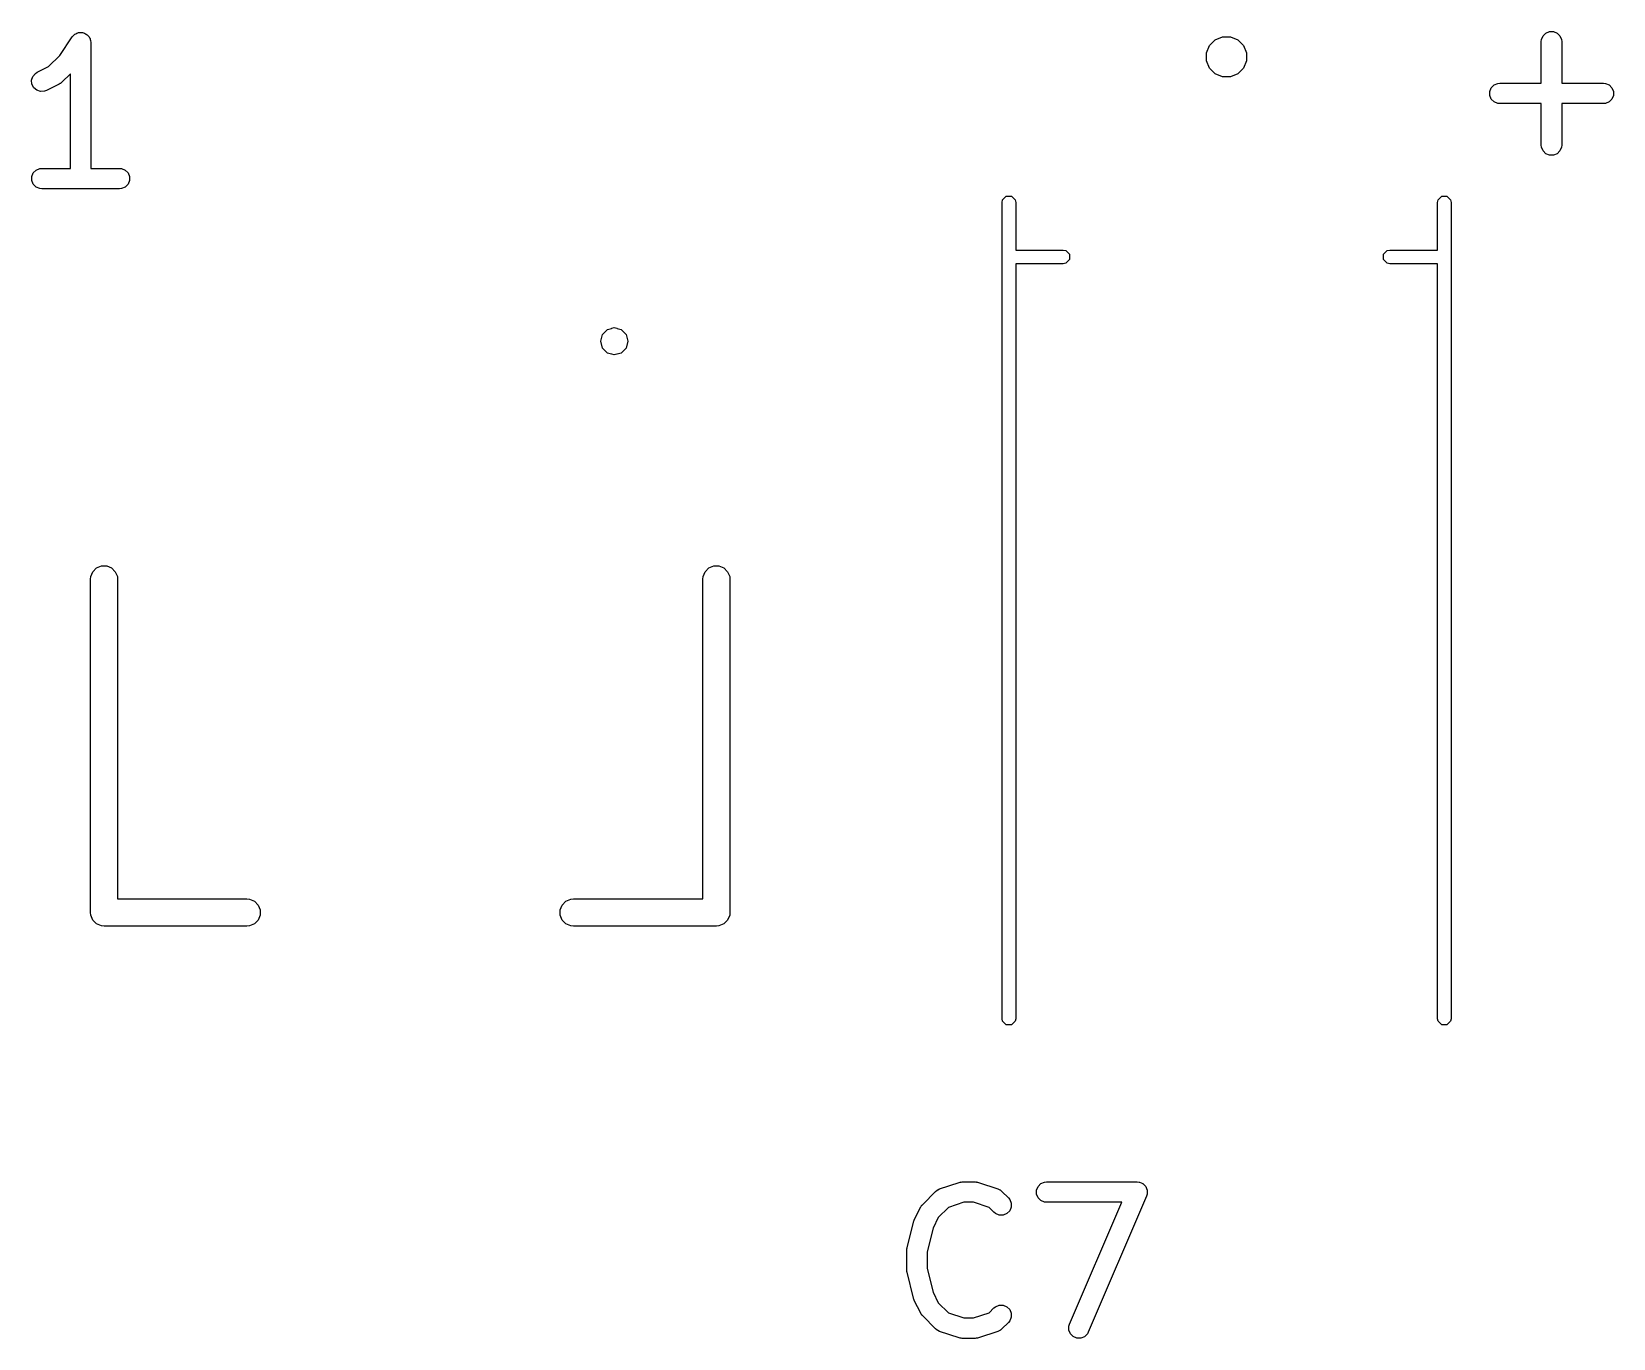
# Model space of a CAD drawing. Header units: inches. Extents: x 1.31 to 5.24, y -7.02 to -1.13.
# Drawn here: x 2.1409 to 2.5985, y -3.5437 to -3.1655 of the extents above; entities that cross this region are included whole.
import ezdxf

# ---------------------------------------------------------------- set-up
doc = ezdxf.new("R2010")
doc.units = ezdxf.units.IN
doc.header["$MEASUREMENT"] = 0
doc.layers.add('F.Silkscreen', color=41, linetype='CONTINUOUS', true_color=0xf2eda1)

msp = doc.modelspace()

# ---------------------------------------------------------------- linework, layer by layer
at = {"layer": 'F.Silkscreen', "linetype": 'CONTINUOUS'}
for p, q in [((2.15259, -3.16705), (2.15295, -3.16661)), ((2.15295, -3.16661), (2.1532, -3.16645)), ((2.1532, -3.16645), (2.1534, -3.16624)), ((2.1534, -3.16624), (2.15367, -3.16613)), ((2.15367, -3.16613), (2.15391, -3.16597)), ((2.15391, -3.16597), (2.1542, -3.16591)), ((2.1542, -3.16591), (2.15447, -3.1658)), ((2.15447, -3.1658), (2.15476, -3.1658)), ((2.15476, -3.1658), (2.15504, -3.16574)), ((2.15504, -3.16574), (2.15533, -3.1658)), ((2.15533, -3.1658), (2.15562, -3.1658)), ((2.15562, -3.1658), (2.15589, -3.16591)), ((2.15589, -3.16591), (2.15617, -3.16596)), ((2.15617, -3.16596), (2.15641, -3.16613)), ((2.15641, -3.16613), (2.15668, -3.16624)), ((2.15668, -3.16624), (2.15689, -3.16644)), ((2.15689, -3.16644), (2.15713, -3.1666)), ((2.15713, -3.1666), (2.15729, -3.16685)), ((2.15729, -3.16685), (2.1575, -3.16705)), ((2.57772, -3.16785), (2.57816, -3.16678)), ((2.57816, -3.16678), (2.57898, -3.16597)), ((2.57898, -3.16597), (2.58004, -3.16553)), ((2.58004, -3.16553), (2.5812, -3.16553)), ((2.5812, -3.16553), (2.58226, -3.16597)), ((2.58226, -3.16597), (2.58307, -3.16678)), ((2.58307, -3.16678), (2.58352, -3.16785)), ((2.149, -3.17244), (2.15259, -3.16706)), ((2.15259, -3.16706), (2.15259, -3.16705)), ((2.15259, -3.16705), (2.15259, -3.16705)), ((2.15259, -3.16705), (2.15259, -3.16705)), ((2.1575, -3.16705), (2.15761, -3.16732)), ((2.15761, -3.16732), (2.15777, -3.16756)), ((2.15777, -3.16756), (2.15783, -3.16785)), ((2.15783, -3.16785), (2.15794, -3.16812)), ((2.15794, -3.16812), (2.158, -3.16869)), ((2.158, -3.16869), (2.158, -3.16869)), ((2.158, -3.16869), (2.158, -3.16869)), ((2.158, -3.16869), (2.158, -3.16869)), ((2.158, -3.16869), (2.158, -3.20511)), ((2.48082, -3.17168), (2.4817, -3.16955)), ((2.4817, -3.16955), (2.48333, -3.16792)), ((2.48333, -3.16792), (2.48546, -3.16704)), ((2.48546, -3.16704), (2.48777, -3.16704)), ((2.48777, -3.16704), (2.4899, -3.16792)), ((2.4899, -3.16792), (2.49152, -3.16955)), ((2.49152, -3.16955), (2.49241, -3.17168)), ((2.57767, -3.16842), (2.57772, -3.16785)), ((2.57767, -3.18047), (2.57767, -3.16842)), ((2.58352, -3.16785), (2.58357, -3.16842)), ((2.58357, -3.16842), (2.58357, -3.18047)), ((2.14247, -3.1773), (2.14579, -3.17564)), ((2.14579, -3.17564), (2.149, -3.17244)), ((2.48082, -3.17399), (2.48082, -3.17168)), ((2.4817, -3.17612), (2.48082, -3.17399)), ((2.49241, -3.17399), (2.49152, -3.17612)), ((2.49241, -3.17168), (2.49241, -3.17399)), ((2.14086, -3.17957), (2.14123, -3.17848)), ((2.14095, -3.18072), (2.14086, -3.17957)), ((2.14123, -3.17848), (2.14198, -3.17761)), ((2.14198, -3.17761), (2.14247, -3.1773)), ((2.14911, -3.18055), (2.14886, -3.18071)), ((2.14918, -3.18052), (2.14911, -3.18055)), ((2.14927, -3.18046), (2.14918, -3.18052)), ((2.14935, -3.1804), (2.14927, -3.18046)), ((2.14941, -3.18034), (2.14935, -3.1804)), ((2.14963, -3.18016), (2.14941, -3.18034)), ((2.15209, -3.1777), (2.14963, -3.18016)), ((2.15209, -3.20511), (2.15209, -3.1777)), ((2.48333, -3.17774), (2.4817, -3.17612)), ((2.48546, -3.17863), (2.48333, -3.17774)), ((2.48777, -3.17863), (2.48546, -3.17863)), ((2.4899, -3.17774), (2.48777, -3.17863)), ((2.49152, -3.17612), (2.4899, -3.17774)), ((2.56398, -3.18096), (2.56505, -3.18052)), ((2.56505, -3.18052), (2.56562, -3.18047)), ((2.56562, -3.18047), (2.57767, -3.18047)), ((2.58357, -3.18047), (2.59562, -3.18047)), ((2.59562, -3.18047), (2.59619, -3.18052)), ((2.59619, -3.18052), (2.59726, -3.18096)), ((2.14146, -3.18175), (2.14095, -3.18072)), ((2.14233, -3.18251), (2.14146, -3.18175)), ((2.14343, -3.18287), (2.14233, -3.18251)), ((2.14457, -3.18279), (2.14343, -3.18287)), ((2.14512, -3.18258), (2.14457, -3.18279)), ((2.14886, -3.18071), (2.14512, -3.18258)), ((2.56273, -3.18284), (2.56317, -3.18178)), ((2.56273, -3.184), (2.56273, -3.18284)), ((2.56317, -3.18506), (2.56273, -3.184)), ((2.56317, -3.18178), (2.56398, -3.18096)), ((2.56398, -3.18588), (2.56317, -3.18506)), ((2.59726, -3.18096), (2.59807, -3.18178)), ((2.59807, -3.18506), (2.59726, -3.18588)), ((2.59807, -3.18178), (2.59851, -3.18284)), ((2.59851, -3.184), (2.59807, -3.18506)), ((2.59851, -3.18284), (2.59851, -3.184)), ((2.56505, -3.18632), (2.56398, -3.18588)), ((2.56562, -3.18637), (2.56505, -3.18632)), ((2.57767, -3.18637), (2.56562, -3.18637)), ((2.57767, -3.19842), (2.57767, -3.18637)), ((2.59562, -3.18637), (2.58357, -3.18637)), ((2.58357, -3.18637), (2.58357, -3.19842)), ((2.59619, -3.18632), (2.59562, -3.18637)), ((2.59726, -3.18588), (2.59619, -3.18632)), ((2.57772, -3.19899), (2.57767, -3.19842)), ((2.58357, -3.19842), (2.58352, -3.19899)), ((2.57816, -3.20006), (2.57772, -3.19899)), ((2.57898, -3.20087), (2.57816, -3.20006)), ((2.58004, -3.20131), (2.57898, -3.20087)), ((2.5812, -3.20131), (2.58004, -3.20131)), ((2.58226, -3.20087), (2.5812, -3.20131)), ((2.58307, -3.20006), (2.58226, -3.20087)), ((2.58352, -3.19899), (2.58307, -3.20006)), ((2.1409, -3.20749), (2.14134, -3.20642)), ((2.1409, -3.20864), (2.1409, -3.20749)), ((2.14134, -3.20642), (2.14215, -3.20561)), ((2.14215, -3.20561), (2.14322, -3.20517)), ((2.14322, -3.20517), (2.14379, -3.20511)), ((2.14379, -3.20511), (2.15209, -3.20511)), ((2.158, -3.20511), (2.16629, -3.20511)), ((2.16629, -3.20511), (2.16687, -3.20517)), ((2.16687, -3.20517), (2.16793, -3.20561)), ((2.16793, -3.20561), (2.16875, -3.20642)), ((2.16875, -3.20642), (2.16919, -3.20749)), ((2.16919, -3.20749), (2.16919, -3.20864)), ((2.14134, -3.2097), (2.1409, -3.20864)), ((2.14215, -3.21052), (2.14134, -3.2097)), ((2.14322, -3.21096), (2.14215, -3.21052)), ((2.14379, -3.21102), (2.14322, -3.21096)), ((2.16629, -3.21102), (2.14379, -3.21102)), ((2.16687, -3.21096), (2.16629, -3.21102)), ((2.16793, -3.21052), (2.16687, -3.21096)), ((2.16875, -3.2097), (2.16793, -3.21052)), ((2.16919, -3.20864), (2.16875, -3.2097)), ((2.42165, -3.21496), (2.4218, -3.21421)), ((2.42165, -3.45118), (2.42165, -3.21496)), ((2.4218, -3.21421), (2.42287, -3.21314)), ((2.42287, -3.21314), (2.42438, -3.21314)), ((2.42438, -3.21314), (2.42544, -3.21421)), ((2.42544, -3.21421), (2.42559, -3.21496)), ((2.42559, -3.21496), (2.42559, -3.22874)), ((2.54764, -3.21496), (2.54779, -3.21421)), ((2.54764, -3.22874), (2.54764, -3.21496)), ((2.54779, -3.21421), (2.54885, -3.21314)), ((2.54885, -3.21314), (2.55036, -3.21314)), ((2.55036, -3.21314), (2.55142, -3.21421)), ((2.55142, -3.21421), (2.55157, -3.21496)), ((2.55157, -3.21496), (2.55157, -3.45118)), ((2.42559, -3.22874), (2.43937, -3.22874)), ((2.43937, -3.22874), (2.44012, -3.22889)), ((2.44012, -3.22889), (2.44119, -3.22996)), ((2.44119, -3.22996), (2.44119, -3.23146)), ((2.53204, -3.22996), (2.5331, -3.22889)), ((2.53204, -3.23146), (2.53204, -3.22996)), ((2.5331, -3.22889), (2.53386, -3.22874)), ((2.53386, -3.22874), (2.54764, -3.22874)), ((2.43937, -3.23268), (2.42559, -3.23268)), ((2.42559, -3.23268), (2.42559, -3.45118)), ((2.44012, -3.23253), (2.43937, -3.23268)), ((2.44119, -3.23146), (2.44012, -3.23253)), ((2.5331, -3.23253), (2.53204, -3.23146)), ((2.53386, -3.23268), (2.5331, -3.23253)), ((2.54764, -3.23268), (2.53386, -3.23268)), ((2.54764, -3.45118), (2.54764, -3.23268)), ((2.30551, -3.25512), (2.30604, -3.25315)), ((2.30604, -3.25315), (2.30748, -3.25171)), ((2.30748, -3.25171), (2.30862, -3.2514)), ((2.30862, -3.2514), (2.3087, -3.25133)), ((2.3087, -3.25133), (2.30945, -3.25118)), ((2.30945, -3.25118), (2.3102, -3.25133)), ((2.3102, -3.25133), (2.31027, -3.2514)), ((2.31027, -3.2514), (2.31142, -3.25171)), ((2.31142, -3.25171), (2.31286, -3.25315)), ((2.31286, -3.25315), (2.31339, -3.25512)), ((2.30604, -3.25709), (2.30551, -3.25512)), ((2.30748, -3.25853), (2.30604, -3.25709)), ((2.31286, -3.25709), (2.31142, -3.25853)), ((2.31339, -3.25512), (2.31286, -3.25709)), ((2.30862, -3.25883), (2.30748, -3.25853)), ((2.3087, -3.25891), (2.30862, -3.25883)), ((2.30945, -3.25906), (2.3087, -3.25891)), ((2.3102, -3.25891), (2.30945, -3.25906)), ((2.31027, -3.25883), (2.3102, -3.25891)), ((2.31142, -3.25853), (2.31027, -3.25883)), ((2.15795, -3.32325), (2.15854, -3.32183)), ((2.15854, -3.32183), (2.15962, -3.32074)), ((2.15962, -3.32074), (2.16104, -3.32015)), ((2.16104, -3.32015), (2.16258, -3.32015)), ((2.16258, -3.32015), (2.164, -3.32074)), ((2.164, -3.32074), (2.16508, -3.32183)), ((2.16508, -3.32183), (2.16567, -3.32325)), ((2.33512, -3.32325), (2.3357, -3.32183)), ((2.3357, -3.32183), (2.33679, -3.32074)), ((2.33679, -3.32074), (2.33821, -3.32015)), ((2.33821, -3.32015), (2.33974, -3.32015)), ((2.33974, -3.32015), (2.34116, -3.32074)), ((2.34116, -3.32074), (2.34225, -3.32183)), ((2.34225, -3.32183), (2.34284, -3.32325)), ((2.15787, -3.32402), (2.15795, -3.32325)), ((2.15787, -3.42047), (2.15787, -3.32402)), ((2.16567, -3.32325), (2.16575, -3.32402)), ((2.16575, -3.32402), (2.16575, -3.41654)), ((2.33504, -3.32402), (2.33512, -3.32325)), ((2.33504, -3.41654), (2.33504, -3.32402)), ((2.34284, -3.32325), (2.34291, -3.32402)), ((2.34291, -3.32402), (2.34291, -3.42047)), ((2.16575, -3.41654), (2.20315, -3.41654)), ((2.20315, -3.41654), (2.20392, -3.41661)), ((2.20392, -3.41661), (2.20534, -3.4172)), ((2.20534, -3.4172), (2.20642, -3.41829)), ((2.20642, -3.41829), (2.20701, -3.4197)), ((2.29378, -3.4197), (2.29436, -3.41829)), ((2.29436, -3.41829), (2.29545, -3.4172)), ((2.29545, -3.4172), (2.29687, -3.41661)), ((2.29687, -3.41661), (2.29764, -3.41654)), ((2.29764, -3.41654), (2.33504, -3.41654)), ((2.15795, -3.42124), (2.15787, -3.42047)), ((2.15854, -3.42266), (2.15795, -3.42124)), ((2.15962, -3.42375), (2.15854, -3.42266)), ((2.20642, -3.42266), (2.20534, -3.42375)), ((2.20701, -3.42124), (2.20642, -3.42266)), ((2.20701, -3.4197), (2.20701, -3.42124)), ((2.29378, -3.42124), (2.29378, -3.4197)), ((2.29436, -3.42266), (2.29378, -3.42124)), ((2.29545, -3.42375), (2.29436, -3.42266)), ((2.34225, -3.42266), (2.34116, -3.42375)), ((2.34284, -3.42124), (2.34225, -3.42266)), ((2.34291, -3.42047), (2.34284, -3.42124)), ((2.16104, -3.42433), (2.15962, -3.42375)), ((2.16181, -3.42441), (2.16104, -3.42433)), ((2.20315, -3.42441), (2.16181, -3.42441)), ((2.20392, -3.42433), (2.20315, -3.42441)), ((2.20534, -3.42375), (2.20392, -3.42433)), ((2.29687, -3.42433), (2.29545, -3.42375)), ((2.29764, -3.42441), (2.29687, -3.42433)), ((2.33898, -3.42441), (2.29764, -3.42441)), ((2.33974, -3.42433), (2.33898, -3.42441)), ((2.34116, -3.42375), (2.33974, -3.42433)), ((2.4218, -3.45193), (2.42165, -3.45118)), ((2.42287, -3.453), (2.4218, -3.45193)), ((2.42438, -3.453), (2.42287, -3.453)), ((2.42544, -3.45193), (2.42438, -3.453)), ((2.42559, -3.45118), (2.42544, -3.45193)), ((2.54779, -3.45193), (2.54764, -3.45118)), ((2.54885, -3.453), (2.54779, -3.45193)), ((2.55036, -3.453), (2.54885, -3.453)), ((2.55142, -3.45193), (2.55036, -3.453)), ((2.55157, -3.45118), (2.55142, -3.45193)), ((2.40243, -3.50116), (2.40288, -3.50079)), ((2.40288, -3.50079), (2.40298, -3.50075)), ((2.40298, -3.50075), (2.40306, -3.50068)), ((2.40306, -3.50068), (2.40358, -3.50044)), ((2.40358, -3.50044), (2.40921, -3.49857)), ((2.40921, -3.49857), (2.40949, -3.4985)), ((2.40949, -3.4985), (2.40957, -3.49847)), ((2.40957, -3.49847), (2.40967, -3.49846)), ((2.40967, -3.49846), (2.40977, -3.49844)), ((2.40977, -3.49844), (2.40985, -3.49845)), ((2.40985, -3.49845), (2.41014, -3.49842)), ((2.41014, -3.49842), (2.41389, -3.49842)), ((2.41389, -3.49842), (2.41418, -3.49845)), ((2.41418, -3.49845), (2.41426, -3.49844)), ((2.41426, -3.49844), (2.41436, -3.49846)), ((2.41436, -3.49846), (2.41447, -3.49847)), ((2.41447, -3.49847), (2.41454, -3.4985)), ((2.41454, -3.4985), (2.41483, -3.49857)), ((2.41483, -3.49857), (2.42045, -3.50044)), ((2.42045, -3.50044), (2.42098, -3.50068)), ((2.42098, -3.50068), (2.42106, -3.50075)), ((2.42106, -3.50075), (2.42116, -3.50079)), ((2.42116, -3.50079), (2.4216, -3.50116)), ((2.43162, -3.50079), (2.43206, -3.49973)), ((2.43162, -3.50195), (2.43162, -3.50079)), ((2.43206, -3.49973), (2.43287, -3.49892)), ((2.43287, -3.49892), (2.43394, -3.49847)), ((2.43394, -3.49847), (2.43451, -3.49842)), ((2.43451, -3.49842), (2.46076, -3.49842)), ((2.46076, -3.49842), (2.46134, -3.49847)), ((2.46134, -3.49847), (2.46135, -3.49848)), ((2.46135, -3.49848), (2.46137, -3.49848)), ((2.46137, -3.49848), (2.46188, -3.4987)), ((2.46188, -3.4987), (2.4624, -3.49892)), ((2.4624, -3.49892), (2.46241, -3.49893)), ((2.46241, -3.49893), (2.46243, -3.49894)), ((2.46243, -3.49894), (2.46282, -3.49934)), ((2.46282, -3.49934), (2.46322, -3.49973)), ((2.46322, -3.49973), (2.46322, -3.49975)), ((2.46322, -3.49975), (2.46324, -3.49976)), ((2.46324, -3.49976), (2.46344, -3.50028)), ((2.46344, -3.50028), (2.46366, -3.50079)), ((2.46366, -3.50079), (2.46366, -3.50081)), ((2.46366, -3.50081), (2.46366, -3.50083)), ((2.46366, -3.50083), (2.46366, -3.50139)), ((2.39813, -3.50567), (2.39828, -3.50543)), ((2.39828, -3.50543), (2.39831, -3.50535)), ((2.39831, -3.50535), (2.39838, -3.50527)), ((2.39838, -3.50527), (2.39844, -3.50518)), ((2.39844, -3.50518), (2.39849, -3.50513)), ((2.39849, -3.50513), (2.39868, -3.50491)), ((2.39868, -3.50491), (2.40243, -3.50116)), ((2.41062, -3.50432), (2.40611, -3.50583)), ((2.41341, -3.50432), (2.41062, -3.50432)), ((2.41792, -3.50583), (2.41341, -3.50432)), ((2.4216, -3.50116), (2.42348, -3.50303)), ((2.42348, -3.50303), (2.42385, -3.50348)), ((2.42385, -3.50348), (2.42429, -3.50454)), ((2.42429, -3.50454), (2.42429, -3.5057)), ((2.43206, -3.50301), (2.43162, -3.50195)), ((2.43287, -3.50383), (2.43206, -3.50301)), ((2.43394, -3.50427), (2.43287, -3.50383)), ((2.43451, -3.50432), (2.43394, -3.50427)), ((2.45628, -3.50432), (2.43451, -3.50432)), ((2.44117, -3.53958), (2.45628, -3.50432)), ((2.46348, -3.50253), (2.4466, -3.5419)), ((2.46365, -3.50198), (2.46348, -3.50253)), ((2.46366, -3.50195), (2.46365, -3.50196)), ((2.46365, -3.50196), (2.46365, -3.50198)), ((2.46366, -3.50139), (2.46366, -3.50195)), ((2.39415, -3.51753), (2.39603, -3.51003)), ((2.39603, -3.51003), (2.39604, -3.50999)), ((2.39604, -3.50999), (2.39605, -3.50996)), ((2.39605, -3.50996), (2.39614, -3.50973)), ((2.39614, -3.50973), (2.39622, -3.50948)), ((2.39622, -3.50948), (2.39624, -3.50947)), ((2.39624, -3.50947), (2.39625, -3.50942)), ((2.39625, -3.50942), (2.39813, -3.50567)), ((2.4032, -3.50874), (2.40168, -3.51178)), ((2.40611, -3.50583), (2.4032, -3.50874)), ((2.4193, -3.50721), (2.41792, -3.50583)), ((2.41975, -3.50758), (2.4193, -3.50721)), ((2.42082, -3.50802), (2.41975, -3.50758)), ((2.42197, -3.50802), (2.42082, -3.50802)), ((2.42303, -3.50758), (2.42197, -3.50802)), ((2.42385, -3.50676), (2.42303, -3.50758)), ((2.42429, -3.5057), (2.42385, -3.50676)), ((2.40168, -3.51178), (2.39997, -3.51861)), ((2.39407, -3.5181), (2.3941, -3.51788)), ((2.39408, -3.51814), (2.39407, -3.5181)), ((2.39407, -3.51824), (2.39408, -3.51814)), ((2.39407, -3.52387), (2.39407, -3.51824)), ((2.3941, -3.51788), (2.39412, -3.51767)), ((2.39412, -3.51767), (2.39414, -3.51763)), ((2.39414, -3.51763), (2.39415, -3.51753)), ((2.39997, -3.51861), (2.39997, -3.5235)), ((2.39408, -3.52397), (2.39407, -3.52387)), ((2.39997, -3.5235), (2.40168, -3.53034)), ((2.39407, -3.52401), (2.39408, -3.52397)), ((2.3941, -3.52423), (2.39407, -3.52401)), ((2.39412, -3.52444), (2.3941, -3.52423)), ((2.39414, -3.52448), (2.39412, -3.52444)), ((2.39415, -3.52458), (2.39414, -3.52448)), ((2.39603, -3.53208), (2.39415, -3.52458)), ((2.39604, -3.53213), (2.39603, -3.53208)), ((2.39605, -3.53215), (2.39604, -3.53213)), ((2.39614, -3.53239), (2.39605, -3.53215)), ((2.39622, -3.53263), (2.39614, -3.53239)), ((2.39624, -3.53265), (2.39622, -3.53263)), ((2.39625, -3.53269), (2.39624, -3.53265)), ((2.39813, -3.53644), (2.39625, -3.53269)), ((2.40168, -3.53034), (2.4032, -3.53337)), ((2.39828, -3.53668), (2.39813, -3.53644)), ((2.39831, -3.53676), (2.39828, -3.53668)), ((2.39838, -3.53684), (2.39831, -3.53676)), ((2.39844, -3.53693), (2.39838, -3.53684)), ((2.39849, -3.53698), (2.39844, -3.53693)), ((2.39868, -3.5372), (2.39849, -3.53698)), ((2.40243, -3.54095), (2.39868, -3.5372)), ((2.4032, -3.53337), (2.40611, -3.53629)), ((2.40611, -3.53629), (2.41062, -3.53779)), ((2.41341, -3.53779), (2.41792, -3.53629)), ((2.41792, -3.53629), (2.4193, -3.5349)), ((2.4193, -3.5349), (2.41975, -3.53454)), ((2.41975, -3.53454), (2.42082, -3.5341)), ((2.42082, -3.5341), (2.42197, -3.5341)), ((2.42197, -3.5341), (2.42303, -3.53454)), ((2.42303, -3.53454), (2.42385, -3.53535)), ((2.42385, -3.53535), (2.42429, -3.53642)), ((2.42429, -3.53757), (2.42385, -3.53863)), ((2.42429, -3.53642), (2.42429, -3.53757)), ((2.40288, -3.54132), (2.40243, -3.54095)), ((2.40298, -3.54136), (2.40288, -3.54132)), ((2.40306, -3.54143), (2.40298, -3.54136)), ((2.40358, -3.54167), (2.40306, -3.54143)), ((2.40921, -3.54354), (2.40358, -3.54167)), ((2.41062, -3.53779), (2.41341, -3.53779)), ((2.42045, -3.54167), (2.41483, -3.54354)), ((2.42098, -3.54143), (2.42045, -3.54167)), ((2.42106, -3.54136), (2.42098, -3.54143)), ((2.42116, -3.54132), (2.42106, -3.54136)), ((2.4216, -3.54095), (2.42116, -3.54132)), ((2.42348, -3.53908), (2.4216, -3.54095)), ((2.42385, -3.53863), (2.42348, -3.53908)), ((2.44099, -3.54128), (2.441, -3.54013)), ((2.44141, -3.54235), (2.44099, -3.54128)), ((2.441, -3.54013), (2.44117, -3.53958)), ((2.4466, -3.5419), (2.44632, -3.54241)), ((2.40949, -3.54361), (2.40921, -3.54354)), ((2.40957, -3.54364), (2.40949, -3.54361)), ((2.40967, -3.54365), (2.40957, -3.54364)), ((2.40977, -3.54367), (2.40967, -3.54365)), ((2.40985, -3.54366), (2.40977, -3.54367)), ((2.41014, -3.54369), (2.40985, -3.54366)), ((2.41389, -3.54369), (2.41014, -3.54369)), ((2.41418, -3.54366), (2.41389, -3.54369)), ((2.41426, -3.54367), (2.41418, -3.54366)), ((2.41436, -3.54365), (2.41426, -3.54367)), ((2.41447, -3.54364), (2.41436, -3.54365)), ((2.41454, -3.54361), (2.41447, -3.54364)), ((2.41483, -3.54354), (2.41454, -3.54361)), ((2.44222, -3.54318), (2.44141, -3.54235)), ((2.44328, -3.54363), (2.44222, -3.54318)), ((2.44443, -3.54364), (2.44328, -3.54363)), ((2.4455, -3.54322), (2.44443, -3.54364)), ((2.44632, -3.54241), (2.4455, -3.54322))]:
    msp.add_line(p, q, dxfattribs=at)

doc.saveas('drawing.dxf')
